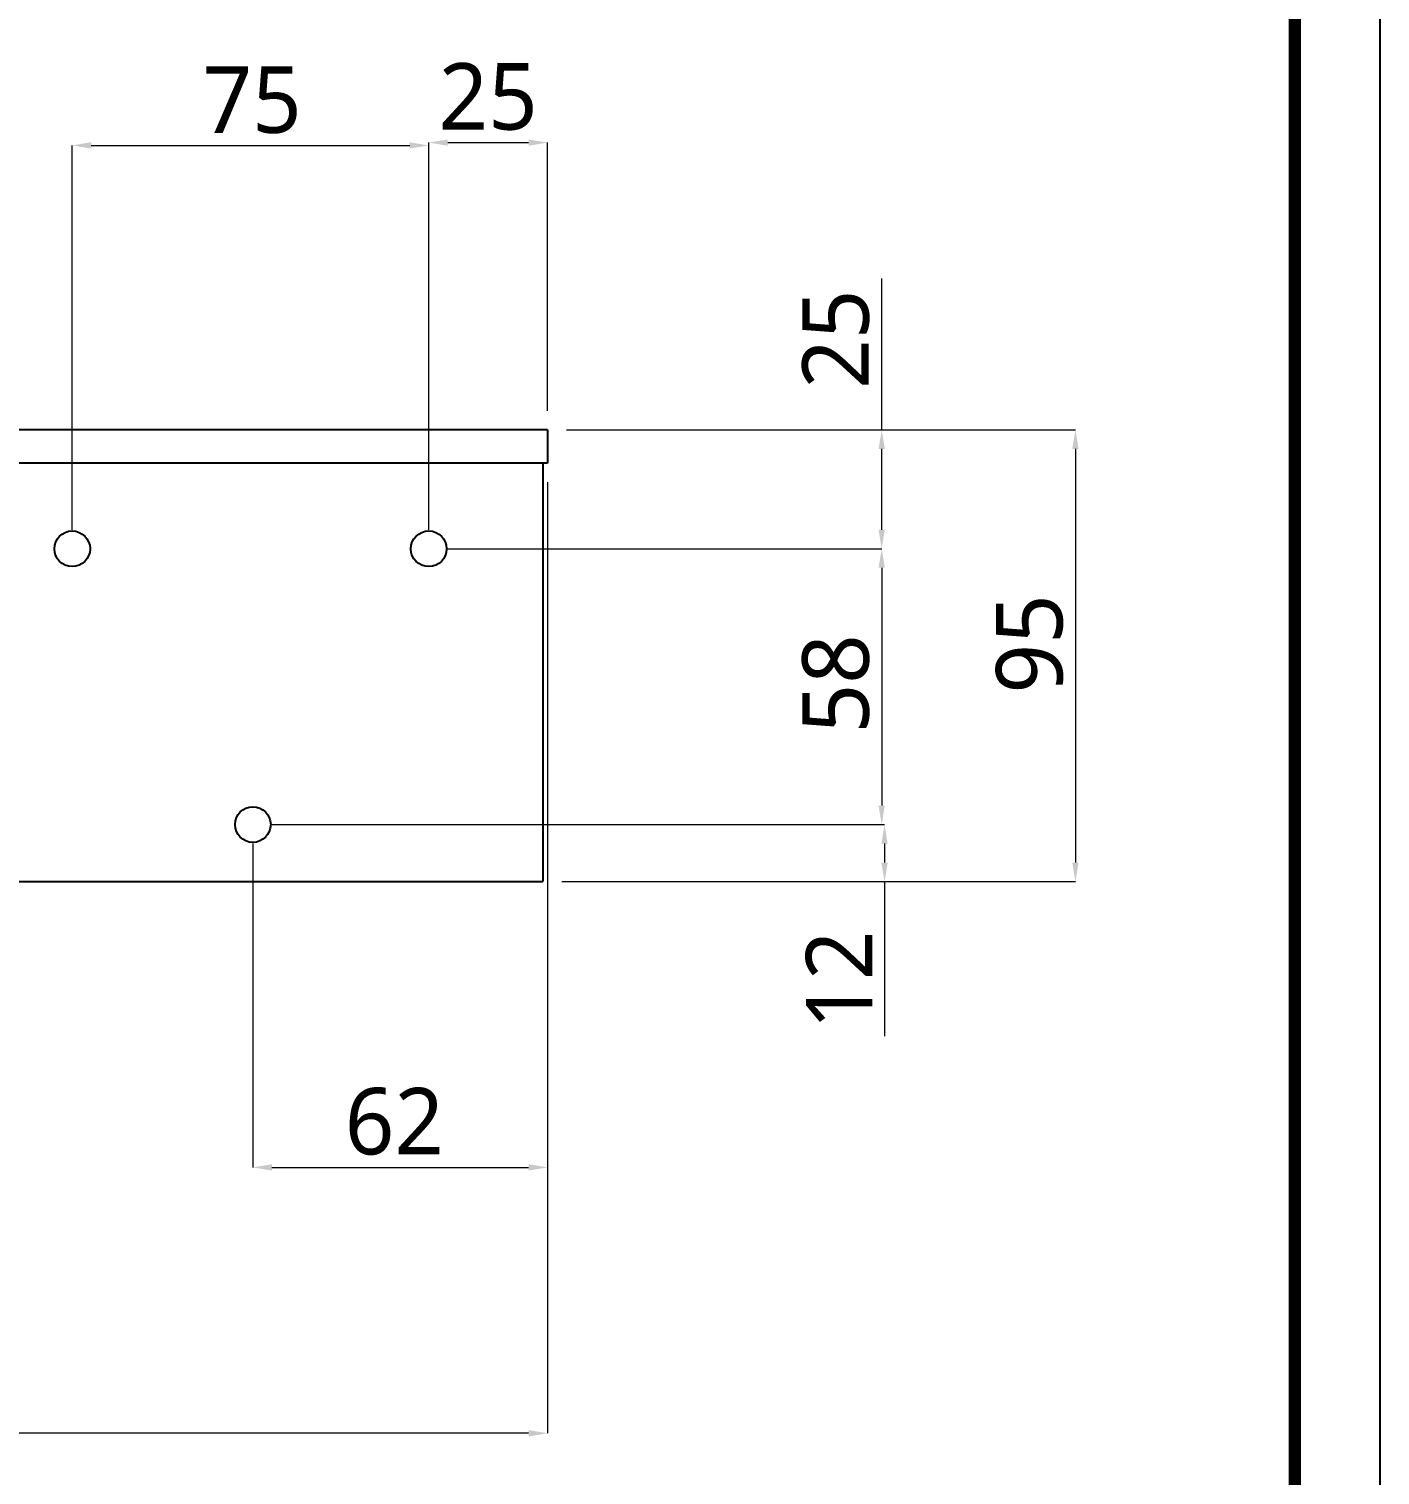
# Model space of a CAD drawing. Extents: x 16296660632 to 16296673681, y -37409619871 to -37409617503.
# Drawn here: x 16296673396.5 to 16296673680.8, y -37409618012.6 to -37409617708.5 of the extents above; entities that cross this region are included whole.
import ezdxf

# ---------------------------------------------------------------- set-up
doc = ezdxf.new("R2010")
doc.units = 0
doc.header["$LTSCALE"] = 10
doc.header["$MEASUREMENT"] = 0
doc.header["$PDMODE"] = 3
doc.header["$PDSIZE"] = -10
doc.layers.get('0').update_dxf_attribs({"linetype": 'CONTINUOUS'})
doc.layers.get('DEFPOINTS').update_dxf_attribs({"linetype": 'CONTINUOUS'})
doc.styles.add('Daelim Dimension', font='')
doc.styles.get('Daelim Dimension').set_extended_font_data('NanumGothic')
doc.dimstyles.new('DEFAULT', dxfattribs={"dimscale": 2, "dimtxt": 2, "dimasz": 2, "dimexe": 0, "dimexo": 2, "dimgap": 1, "dimtad": 1, "dimdec": 1, "dimzin": 9, "dimdsep": 46, "dimtxsty": 'Daelim Dimension', "dimcen": 0.5, "dimclrd": 252, "dimclre": 252, "dimclrt": 3, "dimadec": 1, "dimazin": 0, "dimtfac": 1, "dimtdec": 1, "dimtix": 1, "dimtmove": 0, "dimatfit": 3, "dimfxl": 1, "dimtolj": 1, "dimtzin": 1, "dimlwd": 9, "dimlwe": 9, "dimarcsym": 0})

# ---------------------------------------------------------------- blocks, each defined once
blk = doc.blocks.new('*D5')
at = {"color": 5, "lineweight": 9, "transparency": 16777216}
for p, q in [((16296673447.63932, -37409617875.79937), (16296673576.52074, -37409617875.79937)), ((16296673576.52074, -37409617879.79937), (16296673576.52074, -37409617883.79937)), ((16296673508.63932, -37409617887.79937), (16296673576.52074, -37409617887.79937)), ((16296673576.52074, -37409617887.79937), (16296673576.52074, -37409617920.28584))]:
    blk.add_line(p, q, dxfattribs=at)
at = {"color": 5, "transparency": 16777216}
for points in [[(16296673575.85407, -37409617879.79937), (16296673577.18741, -37409617879.79937), (16296673576.52074, -37409617875.79937)], [(16296673575.85407, -37409617883.79937), (16296673577.18741, -37409617883.79937), (16296673576.52074, -37409617887.79937)]]:
    blk.add_solid(points, dxfattribs=at)
at = {"layer": 'DEFPOINTS', "color": 0, "transparency": 16777216}
for p in [(16296673443.63932, -37409617875.79937), (16296673504.63932, -37409617887.79937), (16296673576.52074, -37409617887.79937)]:
    blk.add_point(p, dxfattribs=at)
at = {"color": 7, "transparency": 16777216, "insert": (16296673566.96996, -37409617908.51187), "char_height": 14, "attachment_point": 5, "rotation": 90, "style": 'Daelim Dimension'}
blk.add_mtext('\\A1;12', dxfattribs=at)
blk = doc.blocks.new('*D6')
at = {"color": 5, "lineweight": 9, "transparency": 16777216}
for p, q in [((16296673484.63932, -37409617817.79937), (16296673575.92168, -37409617817.79937)), ((16296673575.92168, -37409617821.79937), (16296673575.92168, -37409617871.79937)), ((16296673447.93932, -37409617875.79937), (16296673575.92168, -37409617875.79937))]:
    blk.add_line(p, q, dxfattribs=at)
at = {"color": 5, "transparency": 16777216}
for points in [[(16296673575.25502, -37409617821.79937), (16296673576.58835, -37409617821.79937), (16296673575.92168, -37409617817.79937)], [(16296673575.25502, -37409617871.79937), (16296673576.58835, -37409617871.79937), (16296673575.92168, -37409617875.79937)]]:
    blk.add_solid(points, dxfattribs=at)
at = {"layer": 'DEFPOINTS', "color": 0, "transparency": 16777216}
for p in [(16296673480.63932, -37409617817.79937), (16296673443.93932, -37409617875.79937), (16296673575.92168, -37409617875.79937)]:
    blk.add_point(p, dxfattribs=at)
at = {"color": 7, "transparency": 16777216, "insert": (16296673566.3008, -37409617846.19977), "char_height": 14, "attachment_point": 5, "rotation": 90, "style": 'Daelim Dimension'}
blk.add_mtext('\\A1;58', dxfattribs=at)
blk = doc.blocks.new('*D7')
at = {"color": 5, "lineweight": 9, "transparency": 16777216}
for p, q in [((16296673575.92168, -37409617792.79937), (16296673575.92168, -37409617760.91645)), ((16296673509.63932, -37409617792.79937), (16296673575.92168, -37409617792.79937)), ((16296673575.92168, -37409617813.79937), (16296673575.92168, -37409617796.79937)), ((16296673484.63932, -37409617817.79937), (16296673575.92168, -37409617817.79937))]:
    blk.add_line(p, q, dxfattribs=at)
at = {"color": 5, "transparency": 16777216}
for points in [[(16296673575.25502, -37409617796.79937), (16296673576.58835, -37409617796.79937), (16296673575.92168, -37409617792.79937)], [(16296673575.25502, -37409617813.79937), (16296673576.58835, -37409617813.79937), (16296673575.92168, -37409617817.79937)]]:
    blk.add_solid(points, dxfattribs=at)
at = {"layer": 'DEFPOINTS', "color": 0, "transparency": 16777216}
for p in [(16296673505.63932, -37409617792.79937), (16296673480.63932, -37409617817.79937), (16296673575.92168, -37409617817.79937)]:
    blk.add_point(p, dxfattribs=at)
at = {"color": 7, "transparency": 16777216, "insert": (16296673566.3008, -37409617773.70186), "char_height": 14, "attachment_point": 5, "rotation": 90, "style": 'Daelim Dimension'}
blk.add_mtext('\\A1;25', dxfattribs=at)
blk = doc.blocks.new('*D0')
at = {"color": 5, "lineweight": 9, "transparency": 16777216}
for p, q in [((16296673527.71858, -37409617792.79937), (16296673616.67108, -37409617792.79937)), ((16296673616.67108, -37409617796.79937), (16296673616.67108, -37409617883.79937)), ((16296673527.71858, -37409617887.79937), (16296673616.67108, -37409617887.79937))]:
    blk.add_line(p, q, dxfattribs=at)
at = {"color": 5, "transparency": 16777216}
for points in [[(16296673616.00441, -37409617796.79937), (16296673617.33775, -37409617796.79937), (16296673616.67108, -37409617792.79937)], [(16296673616.00441, -37409617883.79937), (16296673617.33775, -37409617883.79937), (16296673616.67108, -37409617887.79937)]]:
    blk.add_solid(points, dxfattribs=at)
at = {"layer": 'DEFPOINTS', "color": 0, "transparency": 16777216}
for p in [(16296673523.71858, -37409617792.79937), (16296673523.71858, -37409617887.79937), (16296673616.67108, -37409617887.79937)]:
    blk.add_point(p, dxfattribs=at)
at = {"color": 7, "transparency": 16777216, "insert": (16296673607.0502, -37409617837.81154), "char_height": 14, "attachment_point": 5, "rotation": 90, "style": 'Daelim Dimension'}
blk.add_mtext('\\A1;95', dxfattribs=at)
blk = doc.blocks.new('*D1')
at = {"color": 5, "lineweight": 9, "transparency": 16777216}
for p, q in [((16296673480.63932, -37409617813.79937), (16296673480.63932, -37409617732.36034)), ((16296673484.63932, -37409617732.36034), (16296673501.63932, -37409617732.36034)), ((16296673505.63932, -37409617788.79937), (16296673505.63932, -37409617732.36034))]:
    blk.add_line(p, q, dxfattribs=at)
at = {"color": 5, "transparency": 16777216}
for points in [[(16296673484.63932, -37409617731.69367), (16296673484.63932, -37409617733.027), (16296673480.63932, -37409617732.36034)], [(16296673501.63932, -37409617731.69367), (16296673501.63932, -37409617733.027), (16296673505.63932, -37409617732.36034)]]:
    blk.add_solid(points, dxfattribs=at)
at = {"layer": 'DEFPOINTS', "color": 0, "transparency": 16777216}
for p in [(16296673505.63932, -37409617732.36034), (16296673505.63932, -37409617792.79937), (16296673480.63932, -37409617817.79937)]:
    blk.add_point(p, dxfattribs=at)
at = {"color": 7, "transparency": 16777216, "insert": (16296673493.13932, -37409617722.73945), "char_height": 14, "attachment_point": 5, "style": 'Daelim Dimension'}
blk.add_mtext('\\A1;25', dxfattribs=at)
blk = doc.blocks.new('*D8')
at = {"color": 5, "lineweight": 9, "transparency": 16777216}
for p, q in [((16296673505.63932, -37409617803.79937), (16296673505.63932, -37409617947.914307)), ((16296673443.63932, -37409617879.79937), (16296673443.63932, -37409617947.914307)), ((16296673447.63932, -37409617947.914307), (16296673501.63932, -37409617947.914307))]:
    blk.add_line(p, q, dxfattribs=at)
at = {"color": 5, "transparency": 16777216}
for points in [[(16296673447.63932, -37409617947.24765), (16296673447.63932, -37409617948.580978), (16296673443.63932, -37409617947.914307)], [(16296673501.63932, -37409617947.24765), (16296673501.63932, -37409617948.580978), (16296673505.63932, -37409617947.914307)]]:
    blk.add_solid(points, dxfattribs=at)
at = {"layer": 'DEFPOINTS', "color": 0, "transparency": 16777216}
for p in [(16296673505.63932, -37409617799.79937), (16296673443.63932, -37409617875.79937), (16296673505.63932, -37409617947.914307)]:
    blk.add_point(p, dxfattribs=at)
at = {"color": 7, "transparency": 16777216, "insert": (16296673473.41271, -37409617938.293427), "char_height": 14, "attachment_point": 5, "style": 'Daelim Dimension'}
blk.add_mtext('\\A1;62', dxfattribs=at)
blk = doc.blocks.new('*D9')
at = {"color": 5, "lineweight": 9, "transparency": 16777216}
for p, q in [((16296673235.63932, -37409617803.79937), (16296673235.63932, -37409618003.83819)), ((16296673505.63932, -37409617803.79937), (16296673505.63932, -37409618003.83819)), ((16296673501.63932, -37409618003.83819), (16296673239.63932, -37409618003.83819))]:
    blk.add_line(p, q, dxfattribs=at)
at = {"color": 5, "transparency": 16777216}
for points in [[(16296673239.63932, -37409618003.17152), (16296673239.63932, -37409618004.50485), (16296673235.63932, -37409618003.83819)], [(16296673501.63932, -37409618003.17152), (16296673501.63932, -37409618004.50485), (16296673505.63932, -37409618003.83819)]]:
    blk.add_solid(points, dxfattribs=at)
at = {"layer": 'DEFPOINTS', "color": 0, "transparency": 16777216}
for p in [(16296673235.63932, -37409617799.79937), (16296673505.63932, -37409617799.79937), (16296673235.63932, -37409618003.83819)]:
    blk.add_point(p, dxfattribs=at)
at = {"color": 7, "transparency": 16777216, "insert": (16296673371.27342, -37409617994.24734), "char_height": 14, "attachment_point": 5, "style": 'Daelim Dimension'}
blk.add_mtext('\\A1;270', dxfattribs=at)
blk = doc.blocks.new('*D2')
at = {"color": 5, "lineweight": 9, "transparency": 16777216}
for p, q in [((16296673405.639311, -37409617813.79937), (16296673405.639311, -37409617732.959297)), ((16296673409.639311, -37409617732.959297), (16296673476.63932, -37409617732.959297)), ((16296673480.63932, -37409617813.79937), (16296673480.63932, -37409617732.959297))]:
    blk.add_line(p, q, dxfattribs=at)
at = {"color": 5, "transparency": 16777216}
for points in [[(16296673409.639311, -37409617732.292641), (16296673409.639311, -37409617733.625969), (16296673405.639311, -37409617732.959297)], [(16296673476.63932, -37409617732.292641), (16296673476.63932, -37409617733.625969), (16296673480.63932, -37409617732.959297)]]:
    blk.add_solid(points, dxfattribs=at)
at = {"layer": 'DEFPOINTS', "color": 0, "transparency": 16777216}
for p in [(16296673480.63932, -37409617732.959297), (16296673405.639311, -37409617817.79937), (16296673480.63932, -37409617817.79937)]:
    blk.add_point(p, dxfattribs=at)
at = {"color": 7, "transparency": 16777216, "insert": (16296673443.485279, -37409617723.418533), "char_height": 14, "attachment_point": 5, "style": 'Daelim Dimension'}
blk.add_mtext('\\A1;75', dxfattribs=at)

msp = doc.modelspace()

# ---------------------------------------------------------------- linework, layer by layer
for p, q in [((16296673505.63932, -37409617792.79937), (16296673235.63932, -37409617792.79937)), ((16296673505.63932, -37409617792.79937), (16296673505.63932, -37409617799.79937)), ((16296673505.63932, -37409617799.79937), (16296673235.63932, -37409617799.79937)), ((16296673504.63932, -37409617799.79937), (16296673504.63932, -37409617887.79937)), ((16296673236.63932, -37409617887.79937), (16296673504.63932, -37409617887.79937))]:
    msp.add_line(p, q)
at = {"ltscale": 0.5}
msp.add_lwpolyline([(16296672571.764351, -37409618315.300323), (16296673680.755871, -37409618315.300323), (16296673680.755871, -37409617502.721291), (16296672571.764351, -37409617502.721291)], close=True, dxfattribs=at)
at = {"color": 5, "linetype": 'ByBlock', "lineweight": 200, "const_width": 2.55528}
msp.add_lwpolyline([(16296672589.59712, -37409618280.506416), (16296673662.81472, -37409618280.506416), (16296673662.81472, -37409617521.588249), (16296672589.59712, -37409617521.588249)], close=True, dxfattribs=at)
for centre in [(16296673405.63932, -37409617817.79937), (16296673480.63932, -37409617817.79937), (16296673443.63932, -37409617875.79937)]:
    msp.add_circle(centre, 3.75)

# ---------------------------------------------------------------- dimensions: what is measured, and where the dimension line sits
at = {"color": 5}
for base, p1, p2, picture, middle in [((16296673480.63932, -37409617732.959297), (16296673405.639311, -37409617817.79937), (16296673480.63932, -37409617817.79937), '*D2', (16296673443.485279, -37409617732.959297)), ((16296673505.63932, -37409617732.360336), (16296673480.63932, -37409617817.79937), (16296673505.63932, -37409617792.79937), '*D1', (16296673493.13932, -37409617732.360336)), ((16296673235.63932, -37409618003.838188), (16296673505.63932, -37409617799.79937), (16296673235.63932, -37409617799.79937), '*D9', (16296673371.27342, -37409618003.838188)), ((16296673505.63932, -37409617947.914307), (16296673443.63932, -37409617875.79937), (16296673505.63932, -37409617799.79937), '*D8', (16296673473.41271, -37409617947.914307))]:
    dim = msp.add_linear_dim(base=base, p1=p1, p2=p2, dimstyle='DEFAULT', override={"dimtxt": 7, "dimclrd": 5, "dimclre": 5, "dimclrt": 7}, dxfattribs=at)
    dim.commit()
    dim.dimension.update_dxf_attribs({"geometry": picture, "text_midpoint": middle, "dimtype": 160})
for base, p1, p2, picture, middle in [((16296673575.92168, -37409617817.79937), (16296673505.63932, -37409617792.79937), (16296673480.63932, -37409617817.79937), '*D7', (16296673575.92169, -37409617773.701859)), ((16296673616.67108, -37409617887.79937), (16296673523.71858, -37409617792.79937), (16296673523.71858, -37409617887.79937), '*D0', (16296673616.671089, -37409617837.811539)), ((16296673575.92168, -37409617875.79937), (16296673480.63932, -37409617817.79937), (16296673443.93932, -37409617875.79937), '*D6', (16296673575.92169, -37409617846.199768)), ((16296673576.520741, -37409617887.79937), (16296673443.63932, -37409617875.79937), (16296673504.63932, -37409617887.79937), '*D5', (16296673576.52075, -37409617908.511871))]:
    dim = msp.add_linear_dim(base=base, p1=p1, p2=p2, angle=90, dimstyle='DEFAULT', override={"dimtxt": 7, "dimclrd": 5, "dimclre": 5, "dimclrt": 7}, dxfattribs=at)
    dim.commit()
    dim.dimension.update_dxf_attribs({"geometry": picture, "text_midpoint": middle, "dimtype": 160})

doc.saveas('drawing.dxf')
